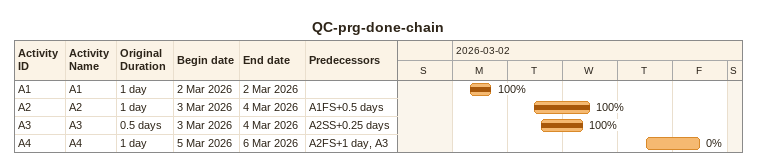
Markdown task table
QC-prg-done-chain

| ID | Task | Original duration | Start | Finish | Predecessors | % complete |
|---|---|---|---|---|---|---|
| A1 | A1 | 1d | 2026-03-02 | 2026-03-02 |  | 100 |
| A2 | A2 | 1d | 2026-03-03 | 2026-03-04 | A1FS+0.5d | 100 |
| A3 | A3 | 0.5d | 2026-03-03 | 2026-03-04 | A2SS+0.25d | 100 |
| A4 | A4 | 1d | 2026-03-05 | 2026-03-06 | A2FS+1d, A3 | 0 |
